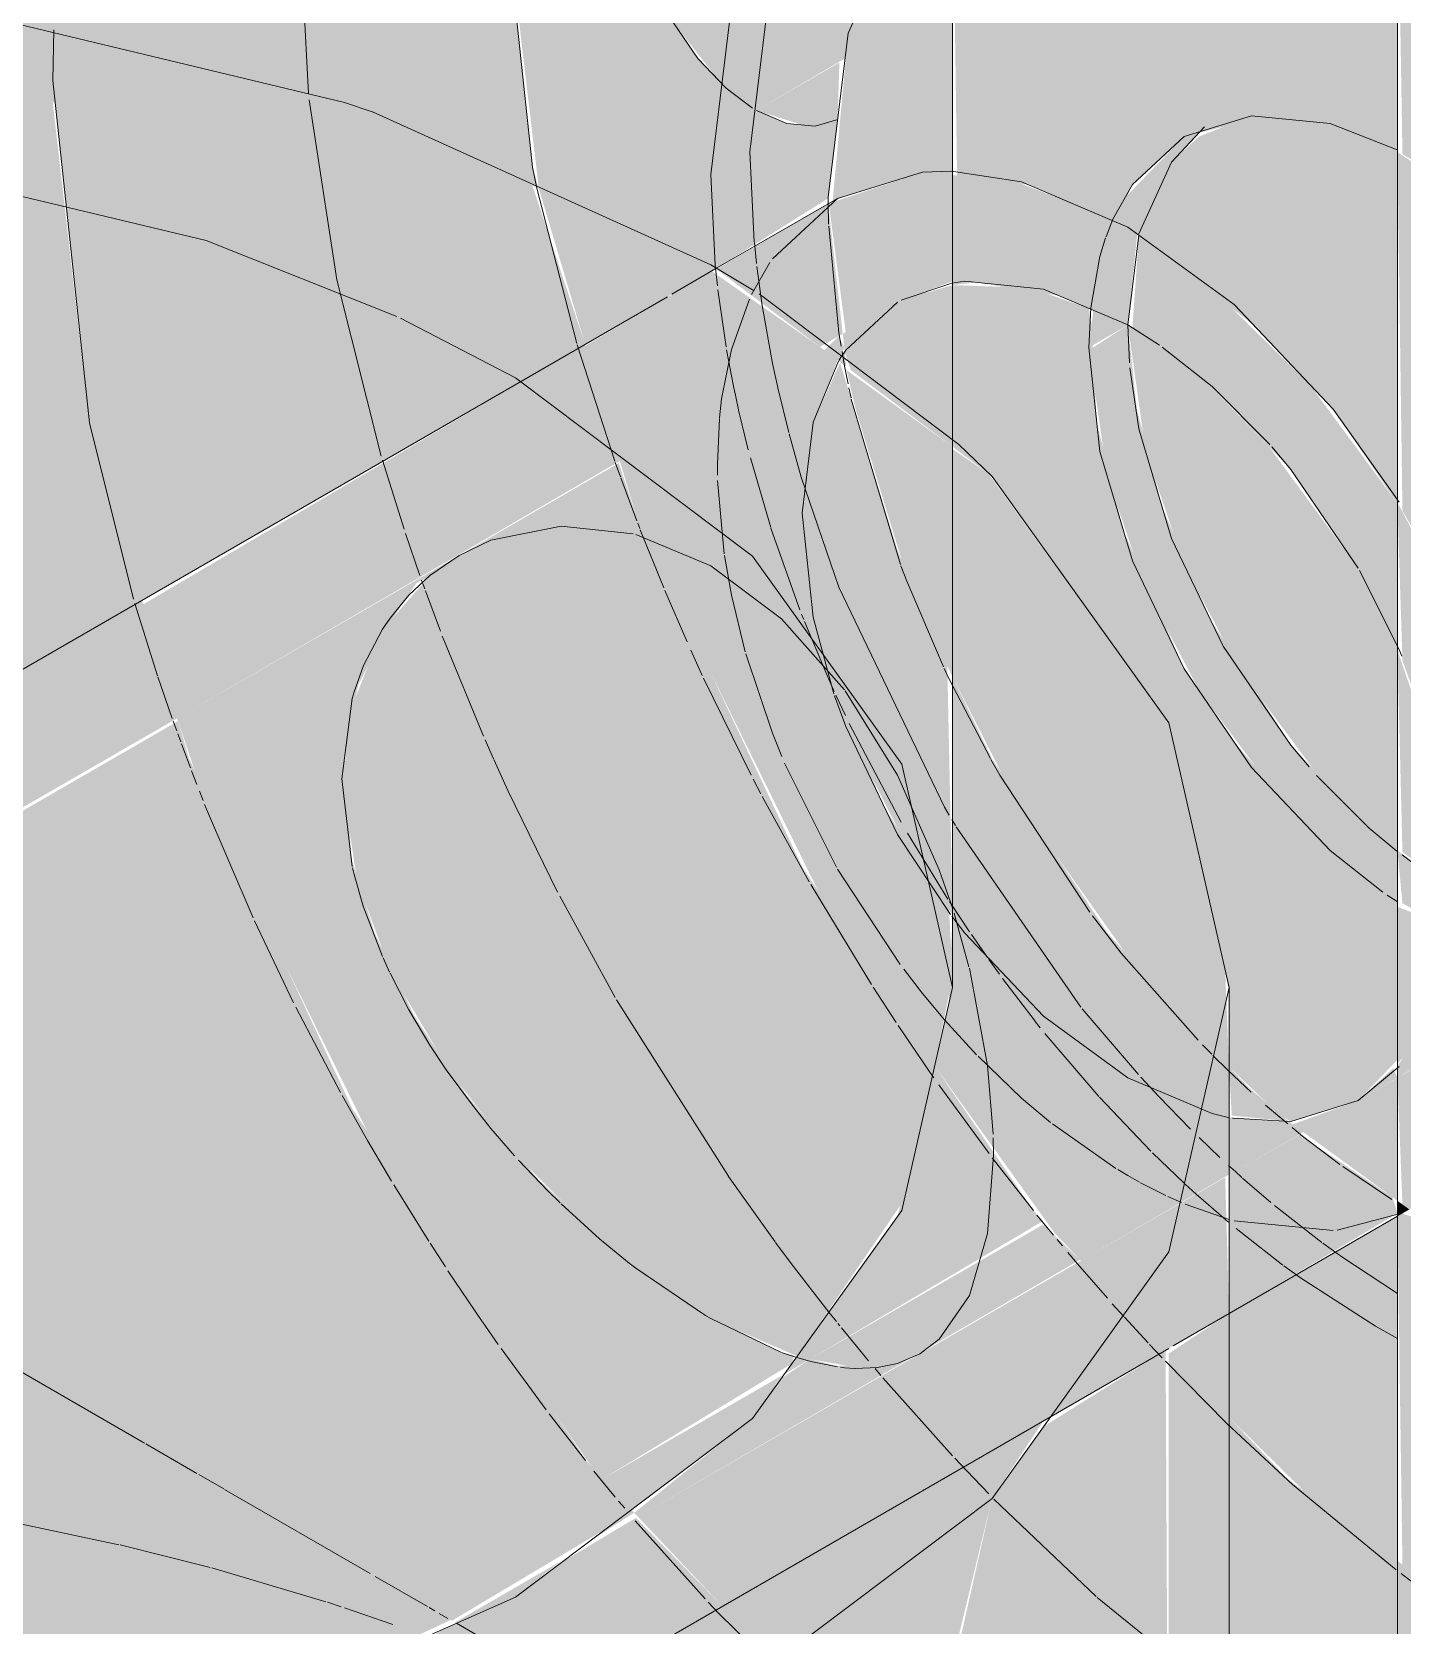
# Model space of a CAD drawing. Header units: millimetres. Extents: x -3207 to 1412, y 342 to 5433.
# Drawn here: x -1312 to -1237.7, y 1638.9 to 1725.3 of the extents above; entities that cross this region are included whole.
import ezdxf

# ---------------------------------------------------------------- set-up
doc = ezdxf.new("R2010")
doc.units = ezdxf.units.MM
doc.layers.add('M-_EQPT----_E', color=7, linetype='Continuous', lineweight=9)
doc.layers.add('M-_WATR----_E', color=5, linetype='Continuous', lineweight=9)

# ---------------------------------------------------------------- blocks, each defined once
blk = doc.blocks.new('ВертикальныйМногоступенчатыйЦентробежныйНасос_CDM15-CDM20_CNP - CDM15-4FSWPC-V1-В10 Аксонометрия')
at = {"layer": 'M-_EQPT----_E', "lineweight": 20}
h = blk.add_hatch(color=9, dxfattribs=at)
h.paths.add_polyline_path([(-1391.058, 1721.523), (-1351.058, 1721.523), (-1351.058, 1728.341), (-1367.904, 1727.06), (-1383.558, 1723.317)])
h.paths.add_polyline_path([(-1400.333, 1712.248), (-1391.5, 1721.327), (-1400.333, 1717.414), (-1400.333, 1716.168)])
h.paths.add_polyline_path([(-1310.577, 1725.235), (-1318.211, 1727.06), (-1335.058, 1728.341), (-1335.058, 1721.523), (-1310.757, 1721.523), (-1310.734, 1723.949)])
h.paths.add_polyline_path([(-1284.508, 1716.85), (-1284.855, 1718.016), (-1286.843, 1736.598), (-1284.855, 1752.884), (-1279.027, 1765.766), (-1274.362, 1770.093), (-1280.363, 1768.241), (-1293.798, 1760.484), (-1303.069, 1751.885), (-1308.897, 1739.004), (-1310.577, 1725.235), (-1293.644, 1720.897), (-1284.855, 1717.003)])
h.paths.add_polyline_path([(-1262.058, 1803.751), (-1262.058, 1820.99), (-1267.504, 1817.846), (-1267.504, 1805.898), (-1263.362, 1804.063)])
h = blk.add_hatch(color=254, dxfattribs=at)
h.paths.add_polyline_path([(-1400.333, 1717.414), (-1391.058, 1721.523), (-1367.904, 1727.06), (-1351.058, 1728.341), (-1351.058, 1780.076), (-1353.058, 1780.555), (-1357.2, 1782.39), (-1400.333, 1807.293), (-1400.333, 1721.523)])
h.paths.add_polyline_path([(-1310.577, 1725.235), (-1308.897, 1739.004), (-1302.558, 1752.359), (-1293.66, 1760.563), (-1280.363, 1768.241), (-1274.362, 1770.093), (-1269.756, 1774.364), (-1262.058, 1778.809), (-1262.058, 1803.751), (-1264.818, 1804.708), (-1267.504, 1805.898), (-1277.851, 1811.872), (-1328.916, 1782.39), (-1333.058, 1780.555), (-1335.058, 1780.076), (-1335.058, 1728.341), (-1318.211, 1727.06), (-1310.884, 1725.308)])
for color, points in [(253, [(-1310.757, 1721.523), (-1295.058, 1721.523), (-1310.577, 1725.235), (-1310.884, 1722.717)]), (8, [(-1281.065, 1646.853), (-1270.763, 1653.133), (-1270.679, 1653.569), (-1271.374, 1653.746), (-1275.789, 1655.973), (-1280.479, 1659.355), (-1284.531, 1663.1), (-1288.445, 1667.7), (-1291.253, 1671.962), (-1293.414, 1676.462), (-1294.681, 1680.506), (-1295.048, 1685.967), (-1294.311, 1689.925), (-1292.4, 1693.612), (-1291.155, 1695.434), (-1304.091, 1687.965), (-1302.558, 1683.46), (-1292.989, 1664.037), (-1281.505, 1647.318)]), (253, [(-1335.058, 1670.267), (-1304.137, 1688.119), (-1306.041, 1694.526), (-1335.058, 1677.773), (-1335.058, 1670.369)]), (8, [(-1279.489, 1645.19), (-1272.827, 1650.256), (-1271.34, 1652.468), (-1281.065, 1646.853), (-1279.739, 1645.454)]), (9, [(-1282.566, 1635.333), (-1274.541, 1639.966), (-1279.241, 1644.758), (-1283.303, 1642.321), (-1285.782, 1640.455), (-1288.983, 1639.037), (-1283.002, 1635.584)]), (9, [(-1223.38, 1613.86), (-1221.921, 1614.311), (-1222.193, 1632.871), (-1228.506, 1635.556), (-1237.921, 1642.423), (-1237.648, 1615.338), (-1236.849, 1615.194), (-1224.006, 1613.922)])]:
    blk.add_hatch(color=color, dxfattribs=at).paths.add_polyline_path(points)
h = blk.add_hatch(color=9, dxfattribs=at)
h.paths.add_polyline_path([(-1271.689, 1636.955), (-1259.919, 1645.811), (-1258.273, 1649.359), (-1274.541, 1639.966), (-1272.91, 1638.244)])
h.paths.add_polyline_path([(-1422.038, 1664.666), (-1391.848, 1682.097), (-1387.706, 1683.932), (-1382.882, 1685.085), (-1377.706, 1685.479), (-1372.53, 1685.085), (-1367.706, 1683.932), (-1363.564, 1682.097), (-1351.058, 1674.876), (-1351.058, 1721.523), (-1391.058, 1721.523), (-1413.206, 1699.375), (-1413.206, 1708.736), (-1421.298, 1704.064), (-1421.298, 1704.922), (-1424.058, 1702.845), (-1424.058, 1673.523)])
h.paths.add_polyline_path([(-1335.058, 1677.773), (-1306.041, 1694.526), (-1308.901, 1704.178), (-1310.884, 1721.523), (-1335.058, 1721.523), (-1335.058, 1680.081)])
h = blk.add_hatch(color=253, dxfattribs=at)
h.paths.add_polyline_path([(-1405.58, 1657.839), (-1363.564, 1682.097), (-1367.706, 1683.932), (-1372.53, 1685.085), (-1377.706, 1685.479), (-1383.558, 1684.924), (-1388.12, 1683.748), (-1391.848, 1682.097), (-1401.291, 1676.645), (-1405.093, 1659.975)])
h.paths.add_polyline_path([(-1306.041, 1694.526), (-1281.999, 1708.406), (-1284.855, 1717.003), (-1295.058, 1721.523), (-1310.757, 1721.523), (-1308.897, 1704.135), (-1306.438, 1695.861)])
h = blk.add_hatch(color=253, dxfattribs=at)
h.paths.add_polyline_path([(-1269.801, 1653.356), (-1257.144, 1660.861), (-1257.675, 1661.421), (-1263.03, 1669.259), (-1265.048, 1661.099), (-1270.484, 1653.522)])
h.paths.add_polyline_path([(-1304.137, 1688.119), (-1280.116, 1702.07), (-1281.999, 1708.406), (-1305.974, 1694.3), (-1304.419, 1689.068)])
h = blk.add_hatch(color=254, dxfattribs=at)
h.paths.add_polyline_path([(-1278.376, 1632.914), (-1274.26, 1635.02), (-1271.689, 1636.955), (-1274.541, 1639.966), (-1282.566, 1635.333), (-1278.762, 1633.136)])
h.paths.add_polyline_path([(-1434.544, 1657.446), (-1422.038, 1664.666), (-1424.058, 1673.523), (-1424.058, 1702.845), (-1426.196, 1701.236), (-1435.787, 1687.869), (-1439.058, 1673.523), (-1435.787, 1659.178), (-1435.162, 1658.308)])
h = blk.add_hatch(color=253, dxfattribs=at)
h.paths.add_polyline_path([(-1304.091, 1687.965), (-1290.415, 1695.861), (-1292.989, 1692.944), (-1294.707, 1688.604), (-1295.159, 1684.524), (-1294.375, 1679.322), (-1292.539, 1674.36), (-1289.264, 1668.823), (-1285.782, 1664.445), (-1281.708, 1660.41), (-1279.241, 1658.291), (-1275.175, 1655.56), (-1270.484, 1653.522), (-1264.683, 1662.009), (-1263.03, 1669.259), (-1270.226, 1680.079), (-1279.297, 1699.313), (-1280.168, 1701.958), (-1304.137, 1688.119)])
h.paths.add_polyline_path([(-1291.792, 1640.659), (-1281.065, 1646.853), (-1281.964, 1647.903), (-1294.631, 1666.954), (-1303.497, 1685.967), (-1304.091, 1687.965), (-1335.058, 1670.087), (-1335.058, 1665.639), (-1292.416, 1641.019)])
h.paths.add_polyline_path([(-1271.17, 1652.566), (-1269.801, 1653.356), (-1270.484, 1653.522), (-1270.929, 1652.901)])
h = blk.add_hatch(color=253, dxfattribs=at)
h.paths.add_polyline_path([(-1376.507, 1540.394), (-1375.231, 1550.845), (-1377.219, 1569.427), (-1380.075, 1579.036), (-1404.116, 1565.156), (-1401.26, 1555.546), (-1400.457, 1548.038), (-1390.654, 1543.777), (-1377.219, 1540.564)])
h.paths.add_polyline_path([(-1380.075, 1579.036), (-1351.058, 1595.789), (-1351.058, 1603.295), (-1381.978, 1585.443), (-1380.139, 1579.252)])
h.paths.add_polyline_path([(-1274.292, 1588.714), (-1272.513, 1589.053), (-1271.078, 1589.834), (-1270.08, 1590.624), (-1267.989, 1593.238), (-1267.89, 1593.383), (-1266.803, 1595.958), (-1266.351, 1598.478), (-1266.337, 1598.61), (-1266.825, 1600.771), (-1267.489, 1601.672), (-1268.988, 1602.666), (-1270.945, 1603.512), (-1270.278, 1602.043), (-1270.167, 1600.09), (-1270.375, 1598.478), (-1271.64, 1595.397), (-1272.575, 1593.848), (-1274.812, 1591.776), (-1276.734, 1590.943), (-1277.88, 1590.785), (-1277.859, 1590.499), (-1274.338, 1588.728)])
h.paths.add_polyline_path([(-1335.058, 1605.027), (-1282.566, 1635.333), (-1288.983, 1639.037), (-1289.7, 1638.719), (-1335.058, 1612.348), (-1335.058, 1605.583)])
h.paths.add_polyline_path([(-1399.971, 1640.295), (-1351.058, 1668.535), (-1351.058, 1674.876), (-1363.564, 1682.097), (-1405.58, 1657.839), (-1401.291, 1676.645), (-1422.038, 1664.666), (-1421.298, 1661.42), (-1413.206, 1650.141), (-1400.333, 1640.455)])
h.paths.add_polyline_path([(-1411.575, 1633.596), (-1406.874, 1628.804), (-1392.616, 1637.036), (-1399.971, 1640.295), (-1411.055, 1633.896)])
h.paths.add_polyline_path([(-1435.616, 1619.715), (-1411.575, 1633.596), (-1418.568, 1640.946), (-1434.474, 1652.272), (-1439.058, 1654.221), (-1439.058, 1623.348), (-1435.787, 1619.895)])
h = blk.add_hatch(color=8, dxfattribs=at)
h.paths.add_polyline_path([(-1399.006, 1575.791), (-1382.024, 1585.596), (-1383.121, 1589.192), (-1393.2, 1609.633), (-1405.615, 1627.305), (-1406.874, 1628.623), (-1421.015, 1620.434), (-1417.834, 1620.574), (-1414.416, 1619.661), (-1409.778, 1617.221), (-1405.038, 1613.693), (-1401.383, 1610.245), (-1397.902, 1606.179), (-1395.223, 1602.272), (-1392.83, 1597.481), (-1391.391, 1592.691), (-1391.067, 1587.6), (-1391.805, 1583.637), (-1393.31, 1580.409), (-1396.482, 1577.25), (-1396.608, 1577.177)])
h.paths.add_polyline_path([(-1335.058, 1627.366), (-1322.093, 1628.352), (-1301.669, 1633.417), (-1289.293, 1639.217), (-1335.058, 1665.639), (-1335.058, 1628.352)])
h.paths.add_polyline_path([(-1351.058, 1627.366), (-1351.058, 1660.849), (-1392.325, 1636.907), (-1382.454, 1632.76), (-1362.885, 1628.265), (-1351.126, 1627.371)])
h = blk.add_hatch(color=253, dxfattribs=at)
h.paths.add_polyline_path([(-1279.247, 1644.934), (-1279.137, 1644.818), (-1255.145, 1658.751), (-1257.144, 1660.664), (-1269.801, 1653.356), (-1267.408, 1652.942), (-1265.448, 1652.901), (-1279.241, 1644.937)])
h.paths.add_polyline_path([(-1281.752, 1643.488), (-1279.338, 1645.03), (-1279.489, 1645.19), (-1281.716, 1643.515)])
h = blk.add_hatch(color=253, dxfattribs=at)
h.paths.add_polyline_path([(-1288.983, 1639.037), (-1285.782, 1640.455), (-1283.303, 1642.413), (-1289.066, 1639.085)])
h.paths.add_polyline_path([(-1274.541, 1639.966), (-1250.499, 1653.847), (-1255.095, 1658.699), (-1279.137, 1644.818), (-1275.004, 1640.455)])
h = blk.add_hatch(color=9, dxfattribs=at)
h.paths.add_polyline_path([(-1259.919, 1645.811), (-1266.476, 1640.878), (-1267.647, 1632.688), (-1263.782, 1629.87), (-1261.387, 1639.755)])
h.paths.add_polyline_path([(-1250.329, 1620.732), (-1250.499, 1653.847), (-1257.123, 1649.708), (-1259.919, 1645.811), (-1263.553, 1629.703), (-1252.548, 1621.676)])
h = blk.add_hatch(color=253, dxfattribs=at)
h.paths.add_polyline_path([(-1289.222, 1639.175), (-1280.818, 1644.191), (-1279.489, 1645.19), (-1281.065, 1646.853), (-1291.792, 1640.659), (-1289.293, 1639.217)])
h.paths.add_polyline_path([(-1279.247, 1644.934), (-1265.046, 1653.133), (-1268.325, 1652.999), (-1269.801, 1653.356), (-1271.34, 1652.329), (-1273.592, 1649.627), (-1279.338, 1645.03), (-1279.265, 1644.953)])
h = blk.add_hatch(color=9, dxfattribs=at)
h.paths.add_polyline_path([(-1247.058, 1619.341), (-1247.058, 1650.214), (-1250.329, 1653.667), (-1250.329, 1620.732), (-1248.421, 1619.92)])
h.paths.add_polyline_path([(-1259.919, 1645.811), (-1257.123, 1650.022), (-1258.273, 1649.359), (-1259.567, 1646.569)])
h.paths.add_polyline_path([(-1267.647, 1632.688), (-1266.476, 1640.878), (-1271.689, 1636.955), (-1268.873, 1633.983)])
h = blk.add_hatch(color=254, dxfattribs=at)
h.paths.add_polyline_path([(-1221.921, 1614.311), (-1211.298, 1617.59), (-1202.027, 1626.188), (-1201.24, 1627.929), (-1213.408, 1629.134), (-1221.921, 1632.755), (-1221.921, 1617.59)])
h.paths.add_polyline_path([(-1237.921, 1615.454), (-1237.921, 1642.423), (-1243.927, 1646.909), (-1247.058, 1650.214), (-1247.058, 1619.341), (-1240.048, 1616.359)])
at = {"layer": 'M-_EQPT----_E', "color": 9, "lineweight": 20}
for p, q in [((-1237.921, 1834.926), (-1237.921, 1591.874)), ((-1262.058, 1673.523), (-1262.058, 1820.99)), ((-1247.058, 1591.874), (-1247.058, 1673.523)), ((-1247.058, 1655.834), (-1237.921, 1661.109))]:
    blk.add_line(p, q, dxfattribs=at)
at = {"layer": 'M-_EQPT----_E', "color": 253, "lineweight": 20}
for p, q in [((-1297.007, 1722.003), (-1297.449, 1730.373)), ((-1310.828, 1725.457), (-1310.884, 1722.717)), ((-1295.462, 1711.892), (-1296.971, 1721.652)), ((-1275.175, 1712.715), (-1293.536, 1721.005)), ((-1272.816, 1713.966), (-1273.054, 1718.839)), ((-1275.175, 1717.614), (-1274.932, 1712.689)), ((-1268.298, 1716.317), (-1274.898, 1712.506)), ((-1271.838, 1713.034), (-1268.298, 1716.317)), ((-1253.354, 1715.185), (-1253.732, 1714.237)), ((-1272.694, 1712.789), (-1272.812, 1713.927)), ((-1272.832, 1711.305), (-1275.175, 1712.715)), ((-1274.932, 1712.689), (-1274.901, 1712.365)), ((-1272.962, 1711.105), (-1271.972, 1712.839)), ((-1272.39, 1710.506), (-1272.674, 1712.619)), ((-1293.061, 1702.329), (-1295.462, 1711.892)), ((-1274.898, 1712.506), (-1277.285, 1711.128)), ((-1277.533, 1710.985), (-1335.058, 1677.773)), ((-1261.716, 1702.959), (-1272.551, 1711.13)), ((-1264.842, 1710.802), (-1262.106, 1711.726)), ((-1262.106, 1711.726), (-1264.842, 1710.802)), ((-1274.063, 1708.115), (-1273.083, 1710.848)), ((-1254.563, 1710.371), (-1254.669, 1708.224)), ((-1292.006, 1709.823), (-1285.782, 1706.592)), ((-1274.59, 1705.444), (-1274.063, 1708.115)), ((-1269.623, 1704.178), (-1268.24, 1707.494)), ((-1268.24, 1707.494), (-1269.623, 1704.178)), ((-1254.669, 1708.224), (-1254.067, 1702.594)), ((-1270.226, 1699.243), (-1269.627, 1704.165)), ((-1269.627, 1704.165), (-1270.226, 1699.243)), ((-1269.623, 1693.612), (-1270.226, 1699.243)), ((-1270.226, 1699.243), (-1269.623, 1693.612)), ((-1283.303, 1698.54), (-1287.11, 1697.771)), ((-1279.398, 1698.124), (-1283.303, 1698.54)), ((-1275.175, 1696.385), (-1279.241, 1698.084)), ((-1287.11, 1697.771), (-1288.836, 1696.953)), ((-1271.34, 1693.522), (-1275.175, 1696.385)), ((-1239.975, 1696.127), (-1237.829, 1691.841)), ((-1237.829, 1691.841), (-1239.975, 1696.127)), ((-1291.554, 1694.794), (-1292.58, 1693.549)), ((-1306.429, 1694.345), (-1305.192, 1690.421)), ((-1268.496, 1689.442), (-1269.623, 1693.612)), ((-1269.623, 1693.612), (-1268.496, 1689.442)), ((-1267.922, 1689.66), (-1271.34, 1693.522)), ((-1237.829, 1691.841), (-1237.678, 1691.487)), ((-1237.678, 1691.487), (-1237.829, 1691.841)), ((-1305.177, 1690.376), (-1304.4, 1688.115)), ((-1294.015, 1690.977), (-1294.527, 1689.557)), ((-1267.857, 1687.669), (-1268.458, 1689.33)), ((-1268.458, 1689.33), (-1267.857, 1687.669)), ((-1265.046, 1685.033), (-1267.879, 1689.602)), ((-1265.048, 1681.82), (-1267.857, 1687.669)), ((-1267.857, 1687.669), (-1265.048, 1681.82)), ((-1262.779, 1679.905), (-1265.046, 1685.033)), ((-1261.908, 1682.301), (-1262.104, 1682.632)), ((-1262.177, 1677.478), (-1265.048, 1681.82)), ((-1265.048, 1681.82), (-1262.177, 1677.478)), ((-1255.093, 1672.454), (-1261.867, 1682.231)), ((-1241.567, 1680.943), (-1238.709, 1678.696)), ((-1262.052, 1677.784), (-1262.779, 1679.905)), ((-1294.527, 1679.648), (-1294.033, 1677.936)), ((-1262.234, 1678.19), (-1261.138, 1676.542)), ((-1238.469, 1678.532), (-1237.926, 1678.175)), ((-1261.168, 1674.642), (-1261.979, 1677.552)), ((-1261.033, 1676.389), (-1260.168, 1675.148)), ((-1260.085, 1675.031), (-1259.517, 1674.242)), ((-1292.58, 1674.304), (-1291.554, 1672.315)), ((-1251.974, 1668.795), (-1255.023, 1672.366)), ((-1260.762, 1669.875), (-1262.494, 1671.768)), ((-1258.313, 1667.522), (-1260.678, 1669.789)), ((-1289.529, 1669.062), (-1288.117, 1667.13)), ((-1250.874, 1667.606), (-1251.847, 1668.655)), ((-1256.741, 1666.199), (-1258.313, 1667.522)), ((-1253.2, 1663.705), (-1256.638, 1666.118)), ((-1243.709, 1666.256), (-1246.873, 1666.43)), ((-1259.84, 1664.414), (-1259.855, 1665.365)), ((-1285.614, 1664.153), (-1284.025, 1662.489)), ((-1252.548, 1663.317), (-1253.1, 1663.644)), ((-1246.714, 1663.532), (-1247.084, 1663.868)), ((-1246.367, 1663.222), (-1246.714, 1663.532)), ((-1251.917, 1662.963), (-1252.548, 1663.317)), ((-1250.479, 1662.236), (-1251.861, 1662.933)), ((-1244.79, 1661.866), (-1246.325, 1663.185)), ((-1249.64, 1661.861), (-1250.372, 1662.187)), ((-1247.049, 1660.939), (-1249.432, 1661.774)), ((-1248.843, 1662.314), (-1248.447, 1661.96)), ((-1248.447, 1661.96), (-1247.092, 1660.792)), ((-1242.014, 1659.687), (-1244.587, 1661.698)), ((-1241.411, 1660.333), (-1246.783, 1660.865)), ((-1237.829, 1661.237), (-1241.196, 1660.354)), ((-1246.677, 1660.448), (-1244.135, 1658.462)), ((-1281.216, 1659.89), (-1279.604, 1658.571)), ((-1241.057, 1658.994), (-1241.967, 1659.652)), ((-1244.08, 1658.421), (-1243.178, 1657.769)), ((-1237.923, 1656.929), (-1241.048, 1658.988)), ((-1275.47, 1655.734), (-1275.175, 1655.56)), ((-1250.081, 1654.088), (-1247.058, 1655.834)), ((-1335.058, 1605.027), (-1250.329, 1653.945)), ((-1271.019, 1653.615), (-1270.442, 1653.426)), ((-1270.442, 1653.426), (-1269.741, 1653.229)), ((-1269.741, 1653.229), (-1268.296, 1652.944)), ((-1266.141, 1652.91), (-1265.046, 1653.133)), ((-1265.046, 1653.133), (-1263.837, 1653.653)), ((-1268.146, 1652.925), (-1267.922, 1652.901)), ((-1267.922, 1652.901), (-1267.368, 1652.864)), ((-1267.353, 1652.863), (-1266.141, 1652.91)), ((-1262.057, 1648.116), (-1265.838, 1652.349)), ((-1261.293, 1647.305), (-1261.94, 1647.99)), ((-1260.09, 1646.057), (-1261.293, 1647.305)), ((-1254.262, 1640.49), (-1259.816, 1645.777)), ((-1279.273, 1644.593), (-1275.492, 1640.359)), ((-1275.319, 1640.175), (-1274.728, 1639.548)), ((-1247.125, 1634.704), (-1254.212, 1640.445)), ((-1274.728, 1639.548), (-1267.647, 1632.688)), ((-1282.566, 1635.333), (-1288.983, 1639.037))]:
    blk.add_line(p, q, dxfattribs=at)
at = {"layer": 'M-_EQPT----_E', "color": 8, "lineweight": 20}
for p, q in [((-1274.901, 1712.365), (-1274.815, 1711.564)), ((-1274.791, 1711.353), (-1274.346, 1708.257)), ((-1271.825, 1707.352), (-1272.39, 1710.506)), ((-1274.32, 1708.107), (-1273.947, 1706.127)), ((-1271.725, 1706.871), (-1271.825, 1707.352)), ((-1271.548, 1706.063), (-1271.725, 1706.871)), ((-1273.945, 1706.12), (-1273.846, 1705.646)), ((-1270.949, 1703.613), (-1271.544, 1706.046)), ((-1274.706, 1704.418), (-1274.59, 1705.444)), ((-1273.846, 1705.646), (-1273.671, 1704.848)), ((-1274.822, 1701.897), (-1274.709, 1704.377)), ((-1273.666, 1704.821), (-1273.146, 1702.678)), ((-1270.271, 1701.202), (-1270.931, 1703.547)), ((-1273.032, 1702.246), (-1271.922, 1698.462)), ((-1291.823, 1698.376), (-1292.997, 1702.111)), ((-1274.814, 1701.312), (-1274.822, 1701.897)), ((-1274.454, 1697.038), (-1274.807, 1701.021)), ((-1268.223, 1695.229), (-1270.271, 1701.202)), ((-1290.965, 1695.871), (-1291.742, 1698.133)), ((-1271.912, 1698.43), (-1270.344, 1694.004)), ((-1288.836, 1696.953), (-1290.415, 1695.861)), ((-1274.063, 1694.802), (-1274.44, 1696.939)), ((-1290.415, 1695.861), (-1291.554, 1694.794)), ((-1290.702, 1695.136), (-1290.874, 1695.616)), ((-1289.852, 1692.848), (-1290.664, 1695.029)), ((-1273.311, 1691.719), (-1274.063, 1694.802)), ((-1262.492, 1683.296), (-1268.223, 1695.229)), ((-1270.254, 1693.774), (-1270.138, 1693.479)), ((-1292.989, 1692.944), (-1294.015, 1690.977)), ((-1292.58, 1693.549), (-1292.989, 1692.944)), ((-1270.093, 1693.366), (-1268.961, 1690.663)), ((-1289.634, 1692.281), (-1289.746, 1692.573)), ((-1287.518, 1687.153), (-1289.634, 1692.281)), ((-1271.838, 1687.314), (-1273.283, 1691.62)), ((-1268.961, 1690.663), (-1268.475, 1689.576)), ((-1294.527, 1689.557), (-1294.631, 1689.195)), ((-1268.386, 1689.382), (-1267.869, 1688.274)), ((-1294.631, 1689.195), (-1295.195, 1684.827)), ((-1304.345, 1687.96), (-1304.16, 1687.443)), ((-1267.663, 1687.845), (-1264.848, 1682.481)), ((-1304.099, 1687.273), (-1303.94, 1686.837)), ((-1303.903, 1686.736), (-1303.415, 1685.427)), ((-1286.97, 1685.913), (-1287.428, 1686.947)), ((-1271.329, 1686.053), (-1271.838, 1687.314)), ((-1286.176, 1684.175), (-1286.957, 1685.886)), ((-1303.358, 1685.276), (-1303.069, 1684.524)), ((-1268.356, 1680.044), (-1271.172, 1685.683)), ((-1302.929, 1684.165), (-1302.731, 1683.663)), ((-1295.195, 1684.827), (-1294.631, 1680.081)), ((-1283.489, 1678.698), (-1286.168, 1684.158)), ((-1302.646, 1683.45), (-1300.017, 1677.3)), ((-1262.243, 1682.869), (-1262.492, 1683.296)), ((-1264.508, 1681.89), (-1262.313, 1678.312)), ((-1294.614, 1680.011), (-1294.527, 1679.648)), ((-1264.895, 1674.761), (-1268.298, 1679.944)), ((-1280.363, 1672.978), (-1283.376, 1678.48)), ((-1294.033, 1677.936), (-1292.989, 1675.198)), ((-1299.943, 1677.137), (-1297.813, 1672.688)), ((-1292.956, 1675.124), (-1292.603, 1674.352)), ((-1263.685, 1673.193), (-1264.704, 1674.505)), ((-1259.347, 1674.01), (-1257.58, 1671.689)), ((-1262.494, 1671.768), (-1263.685, 1673.193)), ((-1297.698, 1672.459), (-1295.267, 1667.831)), ((-1291.554, 1672.315), (-1290.415, 1670.399)), ((-1274.225, 1663.281), (-1280.29, 1672.851)), ((-1257.572, 1671.678), (-1257.299, 1671.334)), ((-1290.415, 1670.399), (-1289.529, 1669.062)), ((-1257.046, 1671.019), (-1254.124, 1667.602)), ((-1295.175, 1667.664), (-1293.798, 1665.221)), ((-1288.117, 1667.13), (-1287.11, 1665.871)), ((-1254.095, 1667.57), (-1251.307, 1664.649)), ((-1249.153, 1665.841), (-1250.874, 1667.606)), ((-1293.798, 1665.221), (-1292.497, 1663.015)), ((-1287.11, 1665.871), (-1285.828, 1664.389)), ((-1247.557, 1664.305), (-1248.683, 1665.379)), ((-1251.203, 1664.546), (-1249.494, 1662.909)), ((-1292.378, 1662.817), (-1290.481, 1659.768)), ((-1284.025, 1662.489), (-1283.357, 1661.833)), ((-1271.692, 1659.731), (-1274.222, 1663.278)), ((-1249.437, 1662.856), (-1248.843, 1662.314)), ((-1283.303, 1661.781), (-1281.216, 1659.89)), ((-1290.407, 1659.653), (-1289.57, 1658.362)), ((-1270.815, 1658.554), (-1271.665, 1659.693)), ((-1279.604, 1658.571), (-1279.241, 1658.291)), ((-1279.241, 1658.291), (-1275.47, 1655.734)), ((-1268.771, 1655.91), (-1270.809, 1658.546)), ((-1305.914, 1648.812), (-1322.093, 1658.154)), ((-1289.438, 1658.162), (-1287.575, 1655.401)), ((-1268.366, 1655.403), (-1268.771, 1655.91)), ((-1287.562, 1655.384), (-1286.707, 1654.161)), ((-1275.175, 1655.56), (-1271.372, 1653.741)), ((-1268.172, 1655.162), (-1268.281, 1655.297)), ((-1266.624, 1653.279), (-1268.085, 1655.054)), ((-1286.554, 1653.946), (-1284.113, 1650.616)), ((-1271.34, 1653.729), (-1271.019, 1653.615)), ((-1265.948, 1652.479), (-1266.265, 1652.852)), ((-1283.947, 1650.397), (-1281.984, 1647.875)), ((-1303.061, 1647.165), (-1305.84, 1648.77)), ((-1301.6, 1646.322), (-1302.952, 1647.102)), ((-1281.52, 1647.297), (-1280.361, 1645.884)), ((-1293.66, 1641.738), (-1301.566, 1646.302)), ((-1280.182, 1645.669), (-1279.851, 1645.275)), ((-1313.416, 1644.589), (-1307.29, 1643.302)), ((-1307.233, 1643.289), (-1302.339, 1642.061)), ((-1302.256, 1642.039), (-1296.065, 1640.205)), ((-1290.55, 1639.942), (-1293.388, 1641.581)), ((-1295.982, 1640.178), (-1295.242, 1639.935)), ((-1295.058, 1639.874), (-1292.428, 1638.964)), ((-1290.144, 1639.708), (-1290.459, 1639.889)), ((-1289.441, 1639.302), (-1289.918, 1639.577))]:
    blk.add_line(p, q, dxfattribs=at)
at = {"layer": 'M-_EQPT----_E', "color": 253, "lineweight": 20}
for points in [[(-1264.974, 1740.746, 0), (-1270.344, 1735.645, 0), (-1273.947, 1727.682, 0), (-1275.175, 1717.614, 0)], [(-1273.054, 1718.839, 0), (-1271.825, 1728.907, 0), (-1268.223, 1736.87, 0), (-1265.076, 1740.348, 0)], [(-1293.554, 1721.011, 0), (-1295.058, 1721.523, 0), (-1318.211, 1727.06, 0), (-1334.998, 1728.749, 0)], [(-1310.884, 1722.717, 0), (-1308.897, 1704.135, 0), (-1306.496, 1694.573, 0)], [(-1237.926, 1718.941, 0), (-1241.567, 1720.377, 0), (-1245.831, 1720.799, 0), (-1249.492, 1719.669, 0), (-1252.301, 1717.063, 0), (-1253.354, 1715.185, 0)], [(-1334.993, 1720.052, 0), (-1322.093, 1718.695, 0), (-1302.558, 1714.023, 0), (-1292.206, 1709.916, 0)], [(-1268.298, 1716.317, 0), (-1263.685, 1717.741, 0), (-1262.126, 1717.785, 0)], [(-1253.757, 1714.167, 0), (-1254.067, 1713.16, 0), (-1254.563, 1710.371, 0)], [(-1262.106, 1711.726, 0), (-1261.387, 1711.818, 0), (-1257.123, 1711.395, 0), (-1252.548, 1709.449, 0), (-1250.831, 1708.359, 0)], [(-1250.831, 1708.359, 0), (-1252.548, 1709.449, 0), (-1257.123, 1711.395, 0), (-1261.387, 1711.818, 0), (-1262.106, 1711.726, 0)], [(-1268.226, 1707.518, 0), (-1267.857, 1708.082, 0), (-1265.048, 1710.687, 0)], [(-1265.048, 1710.687, 0), (-1267.857, 1708.082, 0), (-1268.226, 1707.518, 0)], [(-1250.68, 1708.254, 0), (-1247.973, 1706.112, 0), (-1244.846, 1702.962, 0)], [(-1244.846, 1702.962, 0), (-1247.973, 1706.112, 0), (-1250.68, 1708.254, 0)], [(-1285.782, 1706.592, 0), (-1272.91, 1696.906, 0), (-1264.818, 1685.627, 0), (-1262.058, 1673.523, 0)], [(-1254.067, 1702.594, 0), (-1252.301, 1696.651, 0), (-1249.492, 1690.801, 0), (-1245.831, 1685.444, 0), (-1241.567, 1680.943, 0)], [(-1244.738, 1702.839, 0), (-1243.709, 1701.611, 0), (-1240.048, 1696.254, 0)], [(-1240.048, 1696.254, 0), (-1243.709, 1701.611, 0), (-1244.738, 1702.839, 0)], [(-1247.026, 1666.459, 0), (-1247.973, 1666.678, 0), (-1252.548, 1668.624, 0), (-1257.123, 1671.962, 0), (-1261.387, 1676.462, 0), (-1262.106, 1677.385, 0)], [(-1262.106, 1677.385, 0), (-1261.387, 1676.462, 0), (-1257.123, 1671.962, 0), (-1252.548, 1668.624, 0), (-1247.973, 1666.678, 0), (-1247.026, 1666.459, 0)], [(-1259.861, 1665.561, 0), (-1260.167, 1669.297, 0), (-1261.149, 1674.561, 0)], [(-1246.873, 1666.43, 0), (-1243.709, 1666.256, 0), (-1240.048, 1667.386, 0), (-1237.829, 1669.236, 0)], [(-1237.829, 1669.236, 0), (-1240.048, 1667.386, 0), (-1243.709, 1666.256, 0)], [(-1263.837, 1653.653, 0), (-1262.779, 1654.443, 0), (-1261.149, 1656.815, 0), (-1260.167, 1660.184, 0), (-1259.84, 1664.414, 0)], [(-1243.178, 1657.769, 0), (-1239.113, 1655.152, 0), (-1237.916, 1654.485, 0)]]:
    blk.add_polyline3d(points, dxfattribs=at)
at = {"layer": 'M-_EQPT----_E', "color": 9, "lineweight": 20}
for points in [[(-1262.126, 1717.785, 0), (-1258.313, 1717.208, 0), (-1252.548, 1714.756, 0), (-1246.783, 1710.552, 0), (-1241.411, 1704.881, 0), (-1237.829, 1699.84, 0)], [(-1334.998, 1618.298, 0), (-1318.211, 1619.986, 0), (-1295.058, 1625.523, 0), (-1275.175, 1634.332, 0), (-1259.919, 1645.811, 0), (-1250.329, 1659.178, 0), (-1247.058, 1673.523, 0), (-1250.329, 1687.869, 0), (-1259.919, 1701.236, 0), (-1261.716, 1702.959, 0)], [(-1262.058, 1673.523, 0), (-1264.818, 1661.42, 0), (-1272.91, 1650.141, 0), (-1285.782, 1640.455, 0), (-1302.558, 1633.023, 0), (-1322.093, 1628.352, 0), (-1334.993, 1626.995, 0)]]:
    blk.add_polyline3d(points, dxfattribs=at)
blk = doc.blocks.new('COMER_ST10_BR00_U-PVC бурт под фланец с гладкой поверхностью red - DN20 - DN225-V9-В10 Аксонометрия')
at = {"layer": 'M-_WATR----_E', "lineweight": 20}
h = blk.add_hatch(color=57, dxfattribs=at)
h.paths.add_polyline_path([(-1221.082, 1657.013), (-1214.492, 1659.047), (-1209.288, 1664.061), (-1206.256, 1670.763), (-1205.172, 1679.647), (-1206.441, 1690.404), (-1209.832, 1701.306), (-1215.141, 1711.959), (-1221.921, 1721.538), (-1221.682, 1699.386), (-1219.758, 1691.965), (-1219.314, 1687.812), (-1219.916, 1682.877), (-1221.921, 1678.752), (-1221.921, 1657.096)])
h.paths.add_polyline_path([(-1255.688, 1716.092), (-1249.492, 1719.669), (-1245.227, 1720.739), (-1241.567, 1720.377), (-1237.921, 1718.826), (-1237.921, 1735.156), (-1245.227, 1738.263), (-1252.902, 1739.024), (-1259.492, 1736.989), (-1262.058, 1734.609), (-1261.816, 1717.555), (-1257.972, 1717.063), (-1256.606, 1716.483)])
h = blk.add_hatch(color=251, dxfattribs=at)
h.paths.add_polyline_path([(-1221.921, 1657.096), (-1222.193, 1678.499), (-1224.822, 1676.177), (-1230.688, 1672.791), (-1231.182, 1669.629), (-1233.258, 1665.04), (-1236.992, 1661.276), (-1227.85, 1657.683), (-1221.989, 1657.103)])
h.paths.add_polyline_path([(-1221.921, 1699.882), (-1222.193, 1721.826), (-1229.921, 1729.603), (-1237.921, 1735.156), (-1237.648, 1718.71), (-1236.171, 1717.832), (-1231.991, 1714.645), (-1227.85, 1710.15), (-1224.264, 1704.761), (-1222.034, 1700.118)])
h = blk.add_hatch(color=251, dxfattribs=at)
h.paths.add_polyline_path([(-1240.048, 1667.386), (-1237.921, 1669.598), (-1237.921, 1678.283), (-1242.668, 1682.105), (-1246.783, 1686.838), (-1249.492, 1690.801), (-1252.794, 1698.309), (-1254.237, 1704.178), (-1254.52, 1709.449), (-1254.669, 1710.352), (-1257.85, 1711.467), (-1262.058, 1711.611), (-1262.058, 1702.845), (-1259.919, 1701.236), (-1250.27, 1687.612), (-1247.058, 1673.35), (-1247.058, 1669.215), (-1244.399, 1666.678), (-1243.709, 1666.256), (-1242.341, 1666.678)])
h.paths.add_polyline_path([(-1237.921, 1661.953), (-1237.921, 1668.614), (-1243.018, 1665.671), (-1238.197, 1662.155)])
h.paths.add_polyline_path([(-1255.688, 1716.092), (-1253.216, 1715.041), (-1252.301, 1717.063), (-1249.492, 1719.669), (-1255.676, 1716.098)])
h.paths.add_polyline_path([(-1262.058, 1717.579), (-1262.058, 1734.609), (-1264.818, 1731.704), (-1267.727, 1725.273), (-1268.567, 1716.161), (-1267.477, 1716.57), (-1263.685, 1717.741), (-1262.095, 1717.583)])
h.paths.add_polyline_path([(-1262.058, 1712.414), (-1255.688, 1716.092), (-1258.673, 1717.244), (-1262.058, 1717.579), (-1262.058, 1712.49)])
h = blk.add_hatch(color=57, dxfattribs=at)
h.paths.add_polyline_path([(-1254.669, 1708.224), (-1252.548, 1709.449), (-1254.422, 1710.246), (-1254.52, 1709.449)])
h.paths.add_polyline_path([(-1251.953, 1714.323), (-1251.613, 1715.12), (-1250.18, 1718.288), (-1248.588, 1719.948), (-1249.492, 1719.669), (-1252.548, 1716.517), (-1253.216, 1715.041), (-1251.968, 1714.334)])
h = blk.add_hatch(color=251, dxfattribs=at)
h.paths.add_polyline_path([(-1240.048, 1667.386), (-1237.921, 1668.624), (-1238.152, 1669.145), (-1239.113, 1668.253)])
h.paths.add_polyline_path([(-1243.018, 1665.671), (-1240.048, 1667.386), (-1243.605, 1666.099), (-1243.03, 1665.68)])
h.paths.add_polyline_path([(-1262.058, 1711.611), (-1264.818, 1710.82), (-1262.058, 1712.137), (-1262.058, 1711.818)])
h.paths.add_polyline_path([(-1262.058, 1702.845), (-1262.058, 1711.611), (-1260.79, 1711.759), (-1256.297, 1711.044), (-1254.422, 1710.249), (-1254.067, 1713.16), (-1253.216, 1715.041), (-1255.688, 1716.092), (-1262.058, 1712.49), (-1262.095, 1717.583), (-1263.685, 1717.741), (-1268.774, 1716.039), (-1267.857, 1709.066), (-1265.194, 1710.552), (-1267.91, 1707.965), (-1267.579, 1707), (-1262.548, 1703.214)])
h.paths.add_polyline_path([(-1247.058, 1669.215), (-1247.266, 1674.435), (-1250.329, 1687.869), (-1260.096, 1701.369), (-1262.058, 1702.725), (-1262.058, 1690.371), (-1258.917, 1684.187), (-1252.003, 1674.435), (-1247.762, 1669.958)])
for color, points in [(251, [(-1252.548, 1709.449), (-1252.038, 1714.385), (-1253.216, 1715.041), (-1254.067, 1713.16), (-1254.422, 1710.246), (-1253.878, 1710.015)]), (57, [(-1237.921, 1678.283), (-1237.921, 1681.055), (-1240.492, 1683.272), (-1243.709, 1686.668), (-1248.068, 1693.478), (-1250.672, 1699.534), (-1252.059, 1704.881), (-1252.548, 1709.449), (-1254.654, 1708.082), (-1253.664, 1701.236), (-1251.613, 1695.218), (-1248.655, 1689.577), (-1244.641, 1684.188), (-1241.567, 1680.943), (-1238.458, 1678.675)]), (252, [(-1237.921, 1668.614), (-1230.657, 1673.041), (-1230.621, 1675.482), (-1233.258, 1676.018), (-1235.117, 1676.809), (-1235.577, 1673.664), (-1237.73, 1669.536), (-1237.921, 1669.265), (-1237.921, 1668.624)])]:
    blk.add_hatch(color=color, dxfattribs=at).paths.add_polyline_path(points)
h = blk.add_hatch(color=252, dxfattribs=at)
h.paths.add_polyline_path([(-1262.058, 1690.371), (-1262.058, 1702.845), (-1267.807, 1707), (-1267.319, 1704.881), (-1264.326, 1695.094), (-1262.301, 1690.877)])
h.paths.add_polyline_path([(-1265.048, 1710.687), (-1262.058, 1711.818), (-1262.058, 1712.414), (-1264.818, 1710.82)])
h.paths.add_polyline_path([(-1267.91, 1707.965), (-1267.704, 1708.224), (-1265.283, 1710.552), (-1268.018, 1708.973), (-1267.919, 1708.046)])
h = blk.add_hatch(color=251, dxfattribs=at)
h.paths.add_polyline_path([(-1228.153, 1675.238), (-1224.264, 1676.579), (-1223.571, 1677.222), (-1226.578, 1676.516), (-1230.347, 1676.855), (-1229.921, 1675.413), (-1228.548, 1675.277)])
h.paths.add_polyline_path([(-1235.117, 1676.809), (-1234.87, 1678.831), (-1237.921, 1680.943), (-1237.648, 1678.085), (-1236.008, 1677.187), (-1235.473, 1676.96)])
h = blk.add_hatch(color=252, dxfattribs=at)
h.paths.add_polyline_path([(-1230.688, 1672.791), (-1224.822, 1676.266), (-1228.749, 1675.297), (-1230.389, 1675.238), (-1230.657, 1673.041)])
h.paths.add_polyline_path([(-1237.274, 1661.482), (-1235.937, 1662.556), (-1233.258, 1665.04), (-1231.006, 1670.177), (-1230.688, 1672.791), (-1237.921, 1668.614), (-1237.648, 1661.755)])
h.paths.add_polyline_path([(-1237.921, 1669.359), (-1236.992, 1670.538), (-1235.364, 1674.787), (-1235.117, 1676.809), (-1237.921, 1677.899), (-1237.921, 1669.598)])
at = {"layer": 'M-_WATR----_E', "color": 75, "lineweight": 20}
for p, q in [((-1268.812, 1716.389), (-1268.809, 1716.048)), ((-1253.732, 1714.237), (-1253.354, 1715.185)), ((-1251.96, 1714.329), (-1252.548, 1709.449)), ((-1237.671, 1680.707), (-1237.146, 1680.316)), ((-1247.12, 1669.037), (-1245.85, 1667.843)), ((-1245.072, 1667.146), (-1243.87, 1666.117)), ((-1243.071, 1665.465), (-1241.038, 1663.914)), ((-1240.887, 1663.805), (-1238.228, 1662.019))]:
    blk.add_line(p, q, dxfattribs=at)
at = {"layer": 'M-_WATR----_E', "color": 251, "lineweight": 20}
for p, q in [((-1268.809, 1716.048), (-1268.783, 1714.91)), ((-1268.779, 1714.815), (-1268.224, 1709.028)), ((-1268.057, 1708.004), (-1267.914, 1707.21)), ((-1262.271, 1690.306), (-1260.006, 1685.934)), ((-1248.494, 1670.405), (-1247.999, 1669.903)), ((-1247.933, 1669.837), (-1247.12, 1669.037)), ((-1243.641, 1665.927), (-1243.071, 1665.465))]:
    blk.add_line(p, q, dxfattribs=at)
at = {"layer": 'M-_WATR----_E', "color": 57, "lineweight": 20}
for p, q in [((-1254.669, 1708.224), (-1254.563, 1710.371)), ((-1252.548, 1709.449), (-1252.46, 1707.389)), ((-1237.926, 1678.175), (-1238.469, 1678.532))]:
    blk.add_line(p, q, dxfattribs=at)
at = {"layer": 'M-_WATR----_E', "color": 252, "lineweight": 20}
for p, q in [((-1268.224, 1709.028), (-1268.107, 1708.295)), ((-1267.914, 1707.21), (-1267.727, 1706.254)), ((-1267.682, 1706.037), (-1267.568, 1705.499)), ((-1267.553, 1705.435), (-1264.891, 1696.459)), ((-1262.514, 1690.817), (-1262.271, 1690.306))]:
    blk.add_line(p, q, dxfattribs=at)
at = {"layer": 'M-_WATR----_E', "color": 75, "lineweight": 20}
for points in [[(-1262.271, 1734.921, 0), (-1264.548, 1732.299, 0), (-1267.727, 1725.273, 0), (-1268.812, 1716.389, 0)], [(-1254.563, 1710.371, 0), (-1254.067, 1713.16, 0), (-1253.757, 1714.167, 0)]]:
    blk.add_polyline3d(points, dxfattribs=at)
at = {"layer": 'M-_WATR----_E', "color": 57, "lineweight": 20}
for points in [[(-1253.354, 1715.185, 0), (-1252.301, 1717.063, 0), (-1249.492, 1719.669, 0), (-1245.831, 1720.799, 0), (-1241.567, 1720.377, 0), (-1237.926, 1718.941, 0)], [(-1248.392, 1720.196, 0), (-1250.18, 1718.288, 0), (-1251.946, 1714.385, 0)], [(-1238.709, 1678.696, 0), (-1241.567, 1680.943, 0), (-1245.831, 1685.444, 0), (-1249.492, 1690.801, 0), (-1252.301, 1696.651, 0), (-1254.067, 1702.594, 0), (-1254.669, 1708.224, 0)], [(-1252.438, 1707.131, 0), (-1251.946, 1703.818, 0), (-1250.18, 1697.876, 0), (-1247.37, 1692.026, 0), (-1243.709, 1686.668, 0), (-1242.717, 1685.483, 0)], [(-1242.306, 1685.019, 0), (-1239.446, 1682.168, 0), (-1237.944, 1680.918, 0)]]:
    blk.add_polyline3d(points, dxfattribs=at)
at = {"layer": 'M-_WATR----_E', "color": 252, "lineweight": 20}
blk.add_polyline3d([(-1264.867, 1696.394, 0), (-1264.548, 1695.557, 0), (-1262.559, 1690.912, 0)], dxfattribs=at)
at = {"layer": 'M-_WATR----_E', "color": 251, "lineweight": 20}
for points in [[(-1259.98, 1685.886, 0), (-1259.492, 1685.028, 0), (-1254.613, 1677.601, 0)], [(-1254.474, 1677.413, 0), (-1252.902, 1675.384, 0), (-1248.735, 1670.654, 0)]]:
    blk.add_polyline3d(points, dxfattribs=at)
blk = doc.blocks.new('COMER_BR00_U-PVC свободный фланец red - DN15 - DN200-V10-В10 Аксонометрия')
at = {"layer": 'M-_WATR----_E', "lineweight": 20}
h = blk.add_hatch(color=57, dxfattribs=at)
h.paths.add_polyline_path([(-1199.338, 1627.741), (-1193.258, 1629.618), (-1188.433, 1634.297), (-1182.665, 1647.64), (-1180.777, 1663.113), (-1181.495, 1669.237), (-1182.665, 1669.353), (-1184.312, 1670.053), (-1185.959, 1671.255), (-1188.221, 1673.938), (-1188.812, 1674.804), (-1190.004, 1677.515), (-1190.459, 1679.049), (-1190.601, 1681.695), (-1190.459, 1682.853), (-1189.824, 1684.258), (-1188.573, 1685.27), (-1187.494, 1685.603), (-1185.959, 1685.451), (-1183.495, 1684.154), (-1188.592, 1701.306), (-1197.863, 1720.609), (-1209.945, 1738.29), (-1221.921, 1750.932), (-1221.633, 1731.627), (-1214.053, 1723.354), (-1208.094, 1714.614), (-1202.682, 1702.846), (-1199.752, 1692.149), (-1198.86, 1682.892), (-1200.118, 1673.938), (-1201.869, 1669.498), (-1202.158, 1667.13), (-1205.761, 1659.166), (-1212.326, 1653.37), (-1213.613, 1652.626), (-1207.882, 1657.942), (-1204.279, 1666.291), (-1208.128, 1662.721), (-1215.367, 1658.777), (-1221.082, 1657.013), (-1221.921, 1657.013), (-1221.921, 1632.755), (-1213.408, 1629.134), (-1201.24, 1627.929)])
h.paths.add_polyline_path([(-1237.921, 1642.423), (-1237.921, 1661.109), (-1247.058, 1655.834), (-1247.058, 1650.214), (-1242.668, 1645.885), (-1240.048, 1643.974)])
h.paths.add_polyline_path([(-1262.058, 1734.609), (-1259.492, 1736.989), (-1252.463, 1740.869), (-1248.447, 1742.405), (-1257.675, 1743.103), (-1262.058, 1741.75), (-1262.058, 1735.508)])
h.paths.add_polyline_path([(-1237.921, 1741.537), (-1237.921, 1763.285), (-1239.113, 1764.155), (-1254.78, 1770.633), (-1262.058, 1771.354), (-1262.058, 1742.32), (-1255.023, 1744.491), (-1245.831, 1743.419), (-1242.668, 1742.315), (-1238.423, 1741.751)])
h.paths.add_polyline_path([(-1274.362, 1770.093), (-1267.647, 1771.907), (-1262.058, 1771.354), (-1262.058, 1776.741), (-1270.242, 1773.914), (-1273.841, 1770.576)])
h = blk.add_hatch(color=251, dxfattribs=at)
h.paths.add_polyline_path([(-1247.058, 1650.214), (-1247.058, 1655.834), (-1250.329, 1653.667), (-1247.46, 1650.638)])
h.paths.add_polyline_path([(-1213.613, 1652.626), (-1211.01, 1654.298), (-1205.761, 1659.166), (-1202.124, 1667.411), (-1202.158, 1669.429), (-1203.375, 1667.13), (-1204.279, 1665.905), (-1208.128, 1657.714), (-1212.574, 1653.59)])
h.paths.add_polyline_path([(-1247.058, 1655.834), (-1237.921, 1661.276), (-1238.197, 1662.155), (-1243.236, 1665.546), (-1247.058, 1663.339), (-1247.058, 1656.98)])
h.paths.add_polyline_path([(-1243.837, 1666.269), (-1246.007, 1668.106), (-1247.058, 1669.215), (-1246.909, 1666.573), (-1245.227, 1666.406)])
h.paths.add_polyline_path([(-1262.058, 1741.75), (-1257.123, 1743.264), (-1247.487, 1742.405), (-1245.831, 1742.628), (-1244.135, 1742.698), (-1246.538, 1743.651), (-1255.023, 1744.491), (-1262.058, 1742.32), (-1262.058, 1741.901)])
h.paths.add_polyline_path([(-1274.898, 1712.506), (-1268.804, 1716.317), (-1268.729, 1717.063), (-1268.297, 1720.609), (-1270.226, 1720.302), (-1271.053, 1720.384), (-1272.91, 1721.237), (-1275.175, 1723.159), (-1275.883, 1723.906), (-1277.201, 1725.835), (-1278.212, 1727.941), (-1278.875, 1730.339), (-1279.001, 1732.628), (-1278.533, 1734.58), (-1277.681, 1735.781), (-1277.201, 1736.227), (-1275.883, 1736.634), (-1274.348, 1736.482), (-1272.701, 1735.781), (-1271.053, 1734.58), (-1269.519, 1732.96), (-1267.647, 1729.877), (-1266.667, 1727.616), (-1264.548, 1732.299), (-1262.058, 1734.609), (-1262.058, 1741.75), (-1264.613, 1740.961), (-1262.058, 1742.698), (-1262.058, 1771.354), (-1268.36, 1771.946), (-1274.362, 1770.093), (-1279.027, 1765.766), (-1284.855, 1752.884), (-1286.755, 1735.781), (-1284.508, 1716.85), (-1275.06, 1712.628)])
h = blk.add_hatch(color=251, dxfattribs=at)
h.paths.add_polyline_path([(-1221.921, 1632.755), (-1222.193, 1657.123), (-1226.391, 1657.539), (-1224.492, 1655.194), (-1223.303, 1653.02), (-1222.945, 1652.21), (-1222.193, 1648.687), (-1222.193, 1647.796), (-1222.365, 1646.423), (-1223.38, 1644.673), (-1224.616, 1643.904), (-1225.921, 1643.744), (-1226.859, 1643.837), (-1228.506, 1644.538), (-1231.033, 1646.668), (-1232.442, 1648.462), (-1233.258, 1649.813), (-1234.33, 1652.444), (-1234.654, 1653.533), (-1234.87, 1655.56), (-1234.365, 1657.975), (-1233.921, 1658.833), (-1233.258, 1659.688), (-1237.648, 1661.266), (-1237.921, 1661.109), (-1237.648, 1642.224), (-1227.85, 1635.277), (-1221.964, 1632.773)])
h.paths.add_polyline_path([(-1221.921, 1731.93), (-1222.193, 1751.22), (-1222.25, 1751.279), (-1222.193, 1749.858), (-1222.677, 1747.795), (-1223.38, 1746.735), (-1224.264, 1746.075), (-1225.921, 1745.806), (-1227.093, 1745.999), (-1229.119, 1747.046), (-1231.254, 1748.963), (-1231.991, 1749.865), (-1233.205, 1751.764), (-1234.272, 1754.313), (-1234.739, 1756.398), (-1234.87, 1757.623), (-1234.654, 1759.399), (-1234.142, 1760.529), (-1237.921, 1763.285), (-1237.648, 1741.421), (-1229.921, 1737.919), (-1221.959, 1731.971)])
h = blk.add_hatch(color=251, dxfattribs=at)
h.paths.add_polyline_path([(-1250.499, 1653.847), (-1247.058, 1655.834), (-1247.265, 1663.22), (-1255.095, 1658.699), (-1251.185, 1654.57)])
h.paths.add_polyline_path([(-1247.058, 1666.588), (-1247.058, 1669.215), (-1253.638, 1676.462), (-1259.943, 1685.967), (-1262.058, 1690.371), (-1262.058, 1677.444), (-1260.197, 1675.206), (-1257.123, 1671.962), (-1252.548, 1668.624), (-1247.973, 1666.678)])
h.paths.add_polyline_path([(-1247.058, 1663.339), (-1243.03, 1665.68), (-1243.837, 1666.269), (-1247.058, 1666.487), (-1247.058, 1663.376)])
h.paths.add_polyline_path([(-1267.827, 1707.186), (-1267.91, 1707.965), (-1268.152, 1707.431), (-1267.857, 1707.209)])
h.paths.add_polyline_path([(-1274.898, 1712.506), (-1275.175, 1712.715), (-1284.508, 1716.85), (-1281.999, 1708.406), (-1275.131, 1712.372)])
h.paths.add_polyline_path([(-1269.254, 1708.259), (-1268.018, 1708.973), (-1268.812, 1716.02), (-1274.863, 1712.48), (-1269.623, 1708.538)])
h.paths.add_polyline_path([(-1264.613, 1740.961), (-1262.058, 1741.901), (-1262.058, 1742.32), (-1263.326, 1741.704)])
for color, points in [(251, [(-1272.701, 1721.084), (-1267.894, 1723.906), (-1267.473, 1725.835), (-1266.835, 1727.732), (-1267.897, 1730.399), (-1269.111, 1732.363), (-1270.498, 1733.993), (-1272.026, 1735.289), (-1273.419, 1736.087), (-1274.811, 1736.528), (-1276.375, 1736.482), (-1277.681, 1735.781), (-1278.212, 1735.289), (-1278.848, 1733.884), (-1279.027, 1731.757), (-1278.848, 1730.08), (-1278.212, 1727.941), (-1277.201, 1725.835), (-1274.757, 1722.717), (-1274.348, 1722.286), (-1272.91, 1721.237)]), (251, [(-1269.519, 1720.232), (-1268.297, 1720.609), (-1268.201, 1723.682), (-1272.701, 1721.084), (-1270.226, 1720.302), (-1269.623, 1720.242)]), (252, [(-1263.03, 1669.259), (-1262.058, 1674.132), (-1262.252, 1677.728), (-1265.745, 1683.272), (-1268.35, 1689.328), (-1269.623, 1693.612), (-1270.226, 1699.243), (-1269.306, 1704.881), (-1268.298, 1707.541), (-1269.254, 1708.259), (-1280.095, 1702), (-1279, 1698.348), (-1268.921, 1677.88), (-1263.508, 1669.958)]), (252, [(-1237.921, 1661.109), (-1237.274, 1661.482), (-1237.921, 1661.953), (-1237.921, 1661.276)])]:
    blk.add_hatch(color=color, dxfattribs=at).paths.add_polyline_path(points)
h = blk.add_hatch(color=252, dxfattribs=at)
h.paths.add_polyline_path([(-1262.058, 1677.444), (-1262.346, 1690.971), (-1265.048, 1697.238), (-1268.164, 1707.404), (-1269.629, 1704.135), (-1270.22, 1699.192), (-1269.623, 1693.612), (-1267.857, 1687.669), (-1264.332, 1680.773), (-1262.124, 1677.541)])
h.paths.add_polyline_path([(-1255.095, 1658.699), (-1247.058, 1663.376), (-1247.058, 1666.588), (-1248.561, 1666.929), (-1253.532, 1669.342), (-1257.144, 1671.984), (-1262.058, 1677.444), (-1262.272, 1672.585), (-1263.03, 1669.259), (-1256.512, 1660.194), (-1255.145, 1658.751)])
h.paths.add_polyline_path([(-1280.095, 1702), (-1269.254, 1708.259), (-1275.131, 1712.372), (-1281.975, 1708.324), (-1280.116, 1702.07)])
h.paths.add_polyline_path([(-1268.152, 1707.431), (-1267.941, 1708.251), (-1268.236, 1708.847), (-1269.018, 1708.082), (-1268.164, 1707.44)])
for p, q in [((-1284.615, 1716.876), (-1282.455, 1708.453)), ((-1282.43, 1708.37), (-1280.383, 1702.065)), ((-1280.359, 1701.995), (-1280.078, 1701.21)), ((-1280.057, 1701.153), (-1279.19, 1698.827)), ((-1279.14, 1698.697), (-1279.027, 1698.405)), ((-1279.005, 1698.347), (-1277.731, 1695.192)), ((-1277.669, 1695.045), (-1276.466, 1692.267)), ((-1276.266, 1691.821), (-1275.638, 1690.445)), ((-1275.57, 1690.298), (-1272.993, 1685.036)), ((-1272.883, 1684.822), (-1272.467, 1684.024)), ((-1272.387, 1683.871), (-1269.841, 1679.247)), ((-1269.756, 1679.102), (-1266.458, 1673.677)), ((-1266.366, 1673.534), (-1265.117, 1671.619)), ((-1265.016, 1671.467), (-1263.321, 1668.976)), ((-1263.321, 1668.976), (-1263.073, 1668.621)), ((-1262.802, 1668.235), (-1260.081, 1664.509)), ((-1259.906, 1664.277), (-1257.675, 1661.421)), ((-1257.478, 1661.178), (-1256.585, 1660.084)), ((-1256.388, 1659.846), (-1256.102, 1659.503)), ((-1255.81, 1659.155), (-1255.279, 1658.529)), ((-1255.279, 1658.529), (-1253.661, 1656.67)), ((-1253.396, 1656.372), (-1252.768, 1655.673)), ((-1252.738, 1655.639), (-1251.451, 1654.24)), ((-1251.377, 1654.161), (-1250.687, 1653.429)), ((-1250.514, 1653.248), (-1247.175, 1649.881)), ((-1237.722, 1641.73), (-1237.079, 1641.244))]:
    blk.add_line(p, q, dxfattribs=at)
for points in [[(-1286.843, 1736.598, 0), (-1284.855, 1718.016, 0), (-1284.615, 1716.876, 0)], [(-1272.916, 1721.214, 0), (-1274.348, 1722.286, 0), (-1275.883, 1723.906, 0), (-1277.201, 1725.835, 0), (-1278.212, 1727.941, 0), (-1278.848, 1730.08, 0)], [(-1268.286, 1720.591, 0), (-1269.519, 1720.232, 0), (-1271.053, 1720.384, 0), (-1272.701, 1721.084, 0)], [(-1247.175, 1649.881, 0), (-1243.605, 1646.569, 0), (-1237.996, 1641.939, 0)]]:
    blk.add_polyline3d(points, dxfattribs=at)

msp = doc.modelspace()

# ---------------------------------------------------------------- hatches: boundary and pattern name
at = {"layer": 'M-_WATR----_E'}
h = msp.add_hatch(color=57, dxfattribs=at)
h.paths.add_polyline_path([(-1221.921, 1678.752), (-1221.378, 1679.647), (-1219.849, 1683.427), (-1219.328, 1687.939), (-1220.335, 1694.851), (-1221.921, 1699.386), (-1221.921, 1678.831)])
h.paths.add_polyline_path([(-1237.921, 1681.055), (-1237.921, 1691.824), (-1240.048, 1696.254), (-1244.899, 1702.867), (-1248.167, 1706.254), (-1252.548, 1709.449), (-1251.582, 1702.594), (-1249.492, 1696.443), (-1246.533, 1690.801), (-1242.52, 1685.413), (-1239.446, 1682.168)])
h.paths.add_polyline_path([(-1237.921, 1699.773), (-1237.921, 1718.826), (-1241.567, 1720.377), (-1245.831, 1720.799), (-1248.691, 1719.669), (-1250.18, 1718.288), (-1251.946, 1714.317), (-1245.739, 1709.449), (-1241.411, 1704.881), (-1239.177, 1701.611)])
h = msp.add_hatch(color=251, dxfattribs=at)
h.paths.add_polyline_path([(-1226.032, 1676.462), (-1223.171, 1677.592), (-1221.921, 1678.973), (-1222.208, 1700.48), (-1225.091, 1706.112), (-1229.105, 1711.598), (-1233.617, 1715.969), (-1237.921, 1718.826), (-1237.648, 1699.374), (-1236.103, 1696.682), (-1232.742, 1689.022), (-1230.915, 1682.168), (-1230.274, 1676.883), (-1226.578, 1676.516)])
h.paths.add_polyline_path([(-1234.87, 1678.831), (-1235.92, 1685.967), (-1237.921, 1691.824), (-1237.648, 1680.857), (-1235.066, 1678.973)])
for color, points in [(251, [(-1237.921, 1691.824), (-1237.921, 1699.773), (-1242.668, 1706.207), (-1247.973, 1711.419), (-1251.953, 1714.323), (-1252.301, 1709.269), (-1247.973, 1706.112), (-1243.709, 1701.611), (-1239.984, 1696.121), (-1238.749, 1693.549)]), (252, [(-1230.352, 1676.909), (-1231.387, 1684.462), (-1233.921, 1692.139), (-1237.761, 1699.54), (-1237.921, 1699.773), (-1237.648, 1691.256), (-1236.746, 1688.746), (-1235.345, 1683.272), (-1234.87, 1678.831), (-1230.633, 1677.028)])]:
    msp.add_hatch(color=color, dxfattribs=at).paths.add_polyline_path(points)

# ---------------------------------------------------------------- block references
at = {"layer": 'M-_EQPT----_E', "color": 8, "lineweight": 20}
msp.add_blockref('ВертикальныйМногоступенчатыйЦентробежныйНасос_CDM15-CDM20_CNP - CDM15-4FSWPC-V1-В10 Аксонометрия', (0, 0), dxfattribs=at)
at = {"layer": 'M-_WATR----_E', "lineweight": 20}
msp.add_blockref('COMER_BR00_U-PVC свободный фланец red - DN15 - DN200-V10-В10 Аксонометрия', (0, 0), dxfattribs=at)
at = {"layer": 'M-_WATR----_E', "color": 57, "lineweight": 20}
msp.add_blockref('COMER_ST10_BR00_U-PVC бурт под фланец с гладкой поверхностью red - DN20 - DN225-V9-В10 Аксонометрия', (0, 0), dxfattribs=at)

doc.saveas('drawing.dxf')
